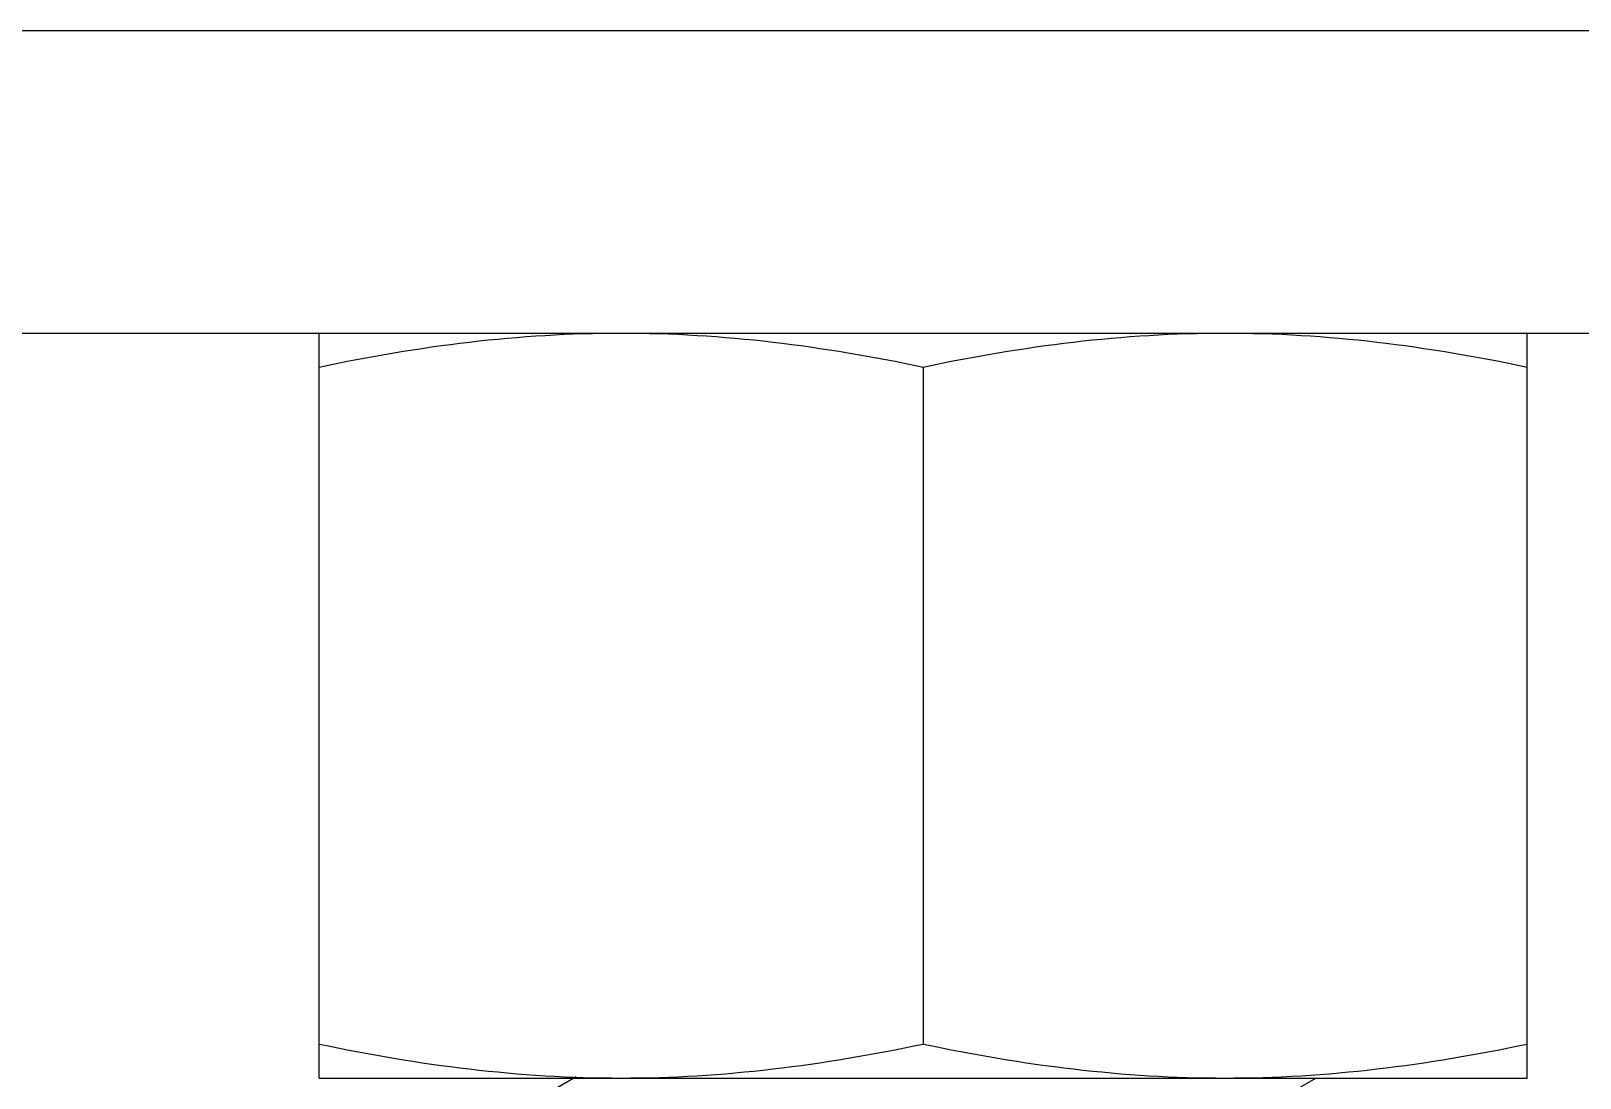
# Model space of a CAD drawing. Extents: x 4995099 to 5303443, y 4627657 to 4889583.
# Drawn here: x 5045799.9 to 5046142.2, y 4772809.6 to 4773041 of the extents above; entities that cross this region are included whole.
import ezdxf

# ---------------------------------------------------------------- set-up
doc = ezdxf.new("R2010")
doc.units = 0
doc.header["$LTSCALE"] = 1000
doc.header["$MEASUREMENT"] = 0
doc.layers.get('0').update_dxf_attribs({"color": 4, "linetype": 'CONTINUOUS'})

msp = doc.modelspace()

# ---------------------------------------------------------------- linework, layer by layer
at = {"linetype": 'Continuous'}
for p, q in [((5046365.84, 4773040.95), (5045457.61, 4773040.95)), ((5045457.61, 4772974.22), (5046365.84, 4772974.22)), ((5045863.56, 4772809.62), (5045863.56, 4772974.22)), ((5046130.49, 4772809.62), (5046130.49, 4772974.22)), ((5045997.02, 4772966.71), (5045997.02, 4772817.13)), ((5045863.56, 4772809.62), (5046130.49, 4772809.62)), ((5045920.33, 4772809.9), (5045908.26, 4772802.91)), ((5046073.72, 4772803.78), (5046083.81, 4772809.62))]:
    msp.add_line(p, q, dxfattribs=at)
for points, knots in [([(5045863.56, 4772966.71), (5045874.55, 4772969.02), (5045896.67, 4772972.82), (5045919.1, 4772974.22), (5045930.29, 4772974.22)], [0, 0, 0, 0, 0.500766, 1, 1, 1, 1]), ([(5045930.29, 4772974.22), (5045941.48, 4772974.22), (5045963.92, 4772972.82), (5045986.04, 4772969.02), (5045997.02, 4772966.71)], [0, 0, 0, 0, 0.499234, 1, 1, 1, 1]), ([(5045997.02, 4772966.71), (5046008.01, 4772969.02), (5046030.13, 4772972.82), (5046052.57, 4772974.22), (5046063.76, 4772974.22)], [0, 0, 0, 0, 0.500766, 1, 1, 1, 1]), ([(5046063.76, 4772974.22), (5046074.95, 4772974.22), (5046097.38, 4772972.82), (5046119.5, 4772969.02), (5046130.49, 4772966.71)], [0, 0, 0, 0, 0.499234, 1, 1, 1, 1]), ([(5045863.56, 4772817.13), (5045874.55, 4772814.82), (5045896.67, 4772811.02), (5045919.1, 4772809.62), (5045930.29, 4772809.62)], [0, 0, 0, 0, 0.500766, 1, 1, 1, 1]), ([(5045930.29, 4772809.62), (5045941.48, 4772809.62), (5045963.92, 4772811.02), (5045986.04, 4772814.82), (5045997.02, 4772817.13)], [0, 0, 0, 0, 0.499234, 1, 1, 1, 1]), ([(5045997.02, 4772817.13), (5046008.01, 4772814.82), (5046030.13, 4772811.02), (5046052.57, 4772809.62), (5046063.76, 4772809.62)], [0, 0, 0, 0, 0.500766, 1, 1, 1, 1]), ([(5046063.76, 4772809.62), (5046074.95, 4772809.62), (5046097.38, 4772811.02), (5046119.5, 4772814.82), (5046130.49, 4772817.13)], [0, 0, 0, 0, 0.499234, 1, 1, 1, 1])]:
    msp.add_open_spline(points, degree=3, knots=knots, dxfattribs=at)

doc.saveas('drawing.dxf')
